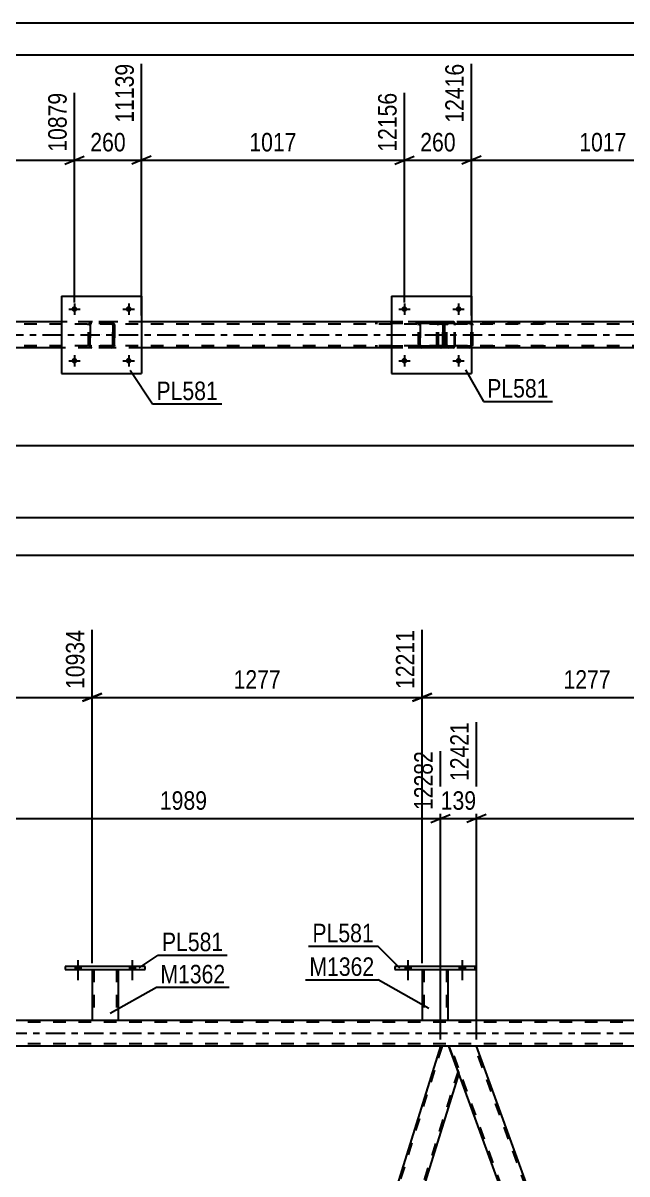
# Model space of a CAD drawing. Header units: millimetres. Extents: x 0 to 841, y 0 to 594.
# Drawn here: x 476.6 to 570.1, y 415.7 to 594 of the extents above; entities that cross this region are included whole.
import ezdxf

# ---------------------------------------------------------------- set-up
doc = ezdxf.new("R2010")
doc.units = ezdxf.units.MM
doc.linetypes.add('DXK_LINE_DOT2', pattern=[3.9198, 1.9599, -1.9599])
doc.linetypes.add('DXK_LINE_DOT3', pattern=[5.9187, 2.979, -0.9799, 0.9799, -0.9799])
doc.styles.add('Arial Narrow', font='ARIALN.TTF', dxfattribs={"height": 0.2})

# ---------------------------------------------------------------- blocks, each defined once
blk = doc.blocks.new('Unknown-318887959-1135')
at = {"color": 5, "linetype": 'Continuous'}
for p, q in [((841, 594), (0, 594)), ((836, 589), (5, 589))]:
    blk.add_line(p, q, dxfattribs=at)
blk = doc.blocks.new('Bolt-318887959-5609 - 5512')
at = {"linetype": 'Continuous'}
for points in [[(536.06, 541.69, -1), (535.18, 541.69, -1)], [(544.46, 541.69, -1), (543.58, 541.69, -1)]]:
    blk.add_hatch(color=1, dxfattribs=at).paths.add_polyline_path(points)
at = {"color": 1, "linetype": 'Continuous'}
for p, q in [((535.62, 542.57), (535.62, 540.81)), ((544.02, 542.57), (544.02, 540.81)), ((534.74, 541.69), (536.5, 541.69)), ((543.14, 541.69), (544.9, 541.69))]:
    blk.add_line(p, q, dxfattribs=at)
blk = doc.blocks.new('Part-318887959-5695 - 5512')
at = {"color": 2, "linetype": 'Continuous'}
for p, q in [((482.54, 551.69), (482.54, 539.69)), ((482.54, 551.69), (494.94, 551.69)), ((494.94, 551.69), (494.94, 539.69)), ((482.54, 539.69), (494.94, 539.69))]:
    blk.add_line(p, q, dxfattribs=at)
blk = doc.blocks.new('Bolt-318887959-5608 - 5512')
at = {"linetype": 'Continuous'}
for points in [[(536.06, 549.69, -1), (535.18, 549.69, -1)], [(544.46, 549.69, -1), (543.58, 549.69, -1)]]:
    blk.add_hatch(color=1, dxfattribs=at).paths.add_polyline_path(points)
at = {"color": 1, "linetype": 'Continuous'}
for p, q in [((534.74, 549.69), (536.5, 549.69)), ((535.62, 550.57), (535.62, 548.81)), ((543.14, 549.69), (544.9, 549.69)), ((544.02, 550.57), (544.02, 548.81))]:
    blk.add_line(p, q, dxfattribs=at)
blk = doc.blocks.new('Bolt-318887959-5610 - 5512')
at = {"linetype": 'Continuous'}
for points in [[(484.98, 549.69, -1), (484.1, 549.69, -1)], [(493.38, 549.69, -1), (492.5, 549.69, -1)]]:
    blk.add_hatch(color=1, dxfattribs=at).paths.add_polyline_path(points)
at = {"color": 1, "linetype": 'Continuous'}
for p, q in [((483.66, 549.69), (485.42, 549.69)), ((484.54, 550.57), (484.54, 548.81)), ((492.06, 549.69), (493.82, 549.69)), ((492.94, 550.57), (492.94, 548.81))]:
    blk.add_line(p, q, dxfattribs=at)
blk = doc.blocks.new('Bolt-318887959-5611 - 5512')
at = {"linetype": 'Continuous'}
for points in [[(484.98, 541.69, -1), (484.1, 541.69, -1)], [(493.38, 541.69, -1), (492.5, 541.69, -1)]]:
    blk.add_hatch(color=1, dxfattribs=at).paths.add_polyline_path(points)
at = {"color": 1, "linetype": 'Continuous'}
for p, q in [((484.54, 542.57), (484.54, 540.81)), ((492.94, 542.57), (492.94, 540.81)), ((483.66, 541.69), (485.42, 541.69)), ((492.06, 541.69), (493.82, 541.69))]:
    blk.add_line(p, q, dxfattribs=at)
blk = doc.blocks.new('Part-318887959-5689 - 5512')
at = {"color": 2, "linetype": 'Continuous'}
for p, q in [((533.62, 551.69), (533.62, 539.69)), ((533.62, 551.69), (546.02, 551.69)), ((546.02, 551.69), (546.02, 539.69)), ((533.62, 539.69), (546.02, 539.69))]:
    blk.add_line(p, q, dxfattribs=at)
blk = doc.blocks.new('Part-318887959-5690 - 5512')
at = {"color": 7, "linetype": 'DXK_LINE_DOT2'}
for p, q in [((537.82, 547.21), (537.86, 547.4)), ((537.86, 547.4), (537.82, 547.21)), ((538.08, 547.3), (538.13, 547.38)), ((538.13, 547.38), (538.08, 547.3)), ((538.12, 547.66), (538.3, 547.69)), ((538.3, 547.69), (538.12, 547.66)), ((538.21, 547.43), (538.13, 547.38)), ((538.3, 547.45), (538.21, 547.43)), ((541.34, 547.69), (538.3, 547.69)), ((541.34, 547.45), (538.3, 547.45)), ((541.34, 547.69), (541.52, 547.66)), ((541.52, 547.66), (541.34, 547.69)), ((541.43, 547.43), (541.34, 547.45)), ((541.43, 547.43), (541.51, 547.38)), ((541.51, 547.38), (541.56, 547.3)), ((541.56, 547.3), (541.51, 547.38)), ((541.78, 547.4), (541.82, 547.21)), ((541.82, 547.21), (541.78, 547.4)), ((537.82, 544.17), (537.82, 547.21)), ((537.82, 547.21), (537.82, 547.21)), ((537.82, 544.17), (537.82, 547.21)), ((538.06, 547.21), (538.08, 547.3)), ((538.08, 547.3), (538.06, 547.21)), ((538.06, 544.17), (538.06, 547.21)), ((538.06, 547.21), (538.06, 547.21)), ((538.06, 547.21), (538.06, 544.17)), ((541.56, 547.3), (541.58, 547.21)), ((541.58, 547.21), (541.56, 547.3)), ((541.58, 544.17), (541.58, 547.21)), ((541.58, 547.21), (541.58, 547.21)), ((541.58, 547.21), (541.58, 544.17)), ((541.82, 544.17), (541.82, 547.21)), ((541.82, 547.21), (541.82, 547.21)), ((541.82, 547.21), (541.82, 544.17)), ((537.82, 544.17), (537.82, 544.17)), ((537.86, 543.99), (537.82, 544.17)), ((537.82, 544.17), (537.86, 543.99)), ((538.06, 544.17), (538.06, 544.17)), ((538.08, 544.08), (538.06, 544.17)), ((538.06, 544.17), (538.08, 544.08)), ((538.13, 544), (538.08, 544.08)), ((538.08, 544.08), (538.13, 544)), ((538.21, 543.95), (538.13, 544)), ((538.3, 543.93), (538.21, 543.95)), ((541.34, 543.93), (538.3, 543.93)), ((541.43, 543.95), (541.34, 543.93)), ((541.51, 544), (541.43, 543.95)), ((541.56, 544.08), (541.51, 544)), ((541.51, 544), (541.56, 544.08)), ((541.58, 544.17), (541.56, 544.08)), ((541.56, 544.08), (541.58, 544.17)), ((541.58, 544.17), (541.58, 544.17)), ((541.82, 544.17), (541.78, 543.99)), ((541.78, 543.99), (541.82, 544.17)), ((541.82, 544.17), (541.82, 544.17)), ((538.3, 543.69), (538.12, 543.73)), ((538.12, 543.73), (538.3, 543.69)), ((541.34, 543.69), (538.3, 543.69)), ((541.52, 543.73), (541.34, 543.69)), ((541.34, 543.69), (541.52, 543.73))]:
    blk.add_line(p, q, dxfattribs=at)
at = {"color": 7, "linetype": 'DXK_LINE_DOT3'}
blk.add_line((539.82, 545.69), (539.82, 545.69), dxfattribs=at)
at = {"color": 7, "linetype": 'DXK_LINE_DOT2'}
for centre, start, end in [((538.3, 547.21), 112.5, 157.5), ((538.3, 547.21), 112.5, 157.5), ((541.34, 547.21), 22.5, 67.5), ((541.34, 547.21), 22.5, 67.5), ((538.3, 544.17), 202.5, 247.5), ((538.3, 544.17), 202.5, 247.5), ((541.34, 544.17), 292.5, 337.5), ((541.34, 544.17), 292.5, 337.5)]:
    blk.add_arc(centre, 0.48, start, end, dxfattribs=at)
blk = doc.blocks.new('Part-318887959-5696 - 5512')
at = {"color": 7, "linetype": 'DXK_LINE_DOT2'}
for p, q in [((486.74, 547.21), (486.78, 547.4)), ((486.78, 547.4), (486.74, 547.21)), ((487, 547.3), (487.05, 547.38)), ((487.05, 547.38), (487, 547.3)), ((487.04, 547.66), (487.22, 547.69)), ((487.22, 547.69), (487.04, 547.66)), ((487.13, 547.43), (487.05, 547.38)), ((487.22, 547.45), (487.13, 547.43)), ((490.26, 547.69), (487.22, 547.69)), ((490.26, 547.45), (487.22, 547.45)), ((490.26, 547.69), (490.44, 547.66)), ((490.44, 547.66), (490.26, 547.69)), ((490.35, 547.43), (490.26, 547.45)), ((490.35, 547.43), (490.43, 547.38)), ((490.43, 547.38), (490.48, 547.3)), ((490.48, 547.3), (490.43, 547.38)), ((490.7, 547.4), (490.74, 547.21)), ((490.74, 547.21), (490.7, 547.4)), ((486.74, 544.17), (486.74, 547.21)), ((486.74, 547.21), (486.74, 547.21)), ((486.74, 544.17), (486.74, 547.21)), ((486.98, 547.21), (487, 547.3)), ((487, 547.3), (486.98, 547.21)), ((486.98, 544.17), (486.98, 547.21)), ((486.98, 547.21), (486.98, 547.21)), ((486.98, 547.21), (486.98, 544.17)), ((490.48, 547.3), (490.5, 547.21)), ((490.5, 547.21), (490.48, 547.3)), ((490.5, 544.17), (490.5, 547.21)), ((490.5, 547.21), (490.5, 547.21)), ((490.5, 547.21), (490.5, 544.17)), ((490.74, 544.17), (490.74, 547.21)), ((490.74, 547.21), (490.74, 547.21)), ((490.74, 547.21), (490.74, 544.17)), ((486.74, 544.17), (486.74, 544.17)), ((486.78, 543.99), (486.74, 544.17)), ((486.74, 544.17), (486.78, 543.99)), ((486.98, 544.17), (486.98, 544.17)), ((487, 544.08), (486.98, 544.17)), ((486.98, 544.17), (487, 544.08)), ((487.05, 544), (487, 544.08)), ((487, 544.08), (487.05, 544)), ((487.13, 543.95), (487.05, 544)), ((487.22, 543.93), (487.13, 543.95)), ((490.26, 543.93), (487.22, 543.93)), ((490.35, 543.95), (490.26, 543.93)), ((490.43, 544), (490.35, 543.95)), ((490.48, 544.08), (490.43, 544)), ((490.43, 544), (490.48, 544.08)), ((490.5, 544.17), (490.48, 544.08)), ((490.48, 544.08), (490.5, 544.17)), ((490.5, 544.17), (490.5, 544.17)), ((490.74, 544.17), (490.7, 543.99)), ((490.7, 543.99), (490.74, 544.17)), ((490.74, 544.17), (490.74, 544.17)), ((487.22, 543.69), (487.04, 543.73)), ((487.04, 543.73), (487.22, 543.69)), ((490.26, 543.69), (487.22, 543.69)), ((490.44, 543.73), (490.26, 543.69)), ((490.26, 543.69), (490.44, 543.73))]:
    blk.add_line(p, q, dxfattribs=at)
at = {"color": 7, "linetype": 'DXK_LINE_DOT3'}
blk.add_line((488.74, 545.69), (488.74, 545.69), dxfattribs=at)
at = {"color": 7, "linetype": 'DXK_LINE_DOT2'}
for centre, start, end in [((487.22, 547.21), 112.5, 157.5), ((487.22, 547.21), 112.5, 157.5), ((490.26, 547.21), 22.5, 67.5), ((490.26, 547.21), 22.5, 67.5), ((487.22, 544.17), 202.5, 247.5), ((487.22, 544.17), 202.5, 247.5), ((490.26, 544.17), 292.5, 337.5), ((490.26, 544.17), 292.5, 337.5)]:
    blk.add_arc(centre, 0.48, start, end, dxfattribs=at)
blk = doc.blocks.new('Part-318887959-5721 - 5512')
at = {"color": 7, "linetype": 'DXK_LINE_DOT2'}
for p, q in [((543.24, 547.69), (531.09, 547.69)), ((543.24, 547.45), (531.09, 547.45)), ((540.68, 547.35), (540.65, 547.21)), ((540.69, 547.4), (540.68, 547.35)), ((540.92, 547.3), (540.97, 547.38)), ((541.15, 547.69), (540.96, 547.66)), ((540.97, 547.38), (541.06, 547.43)), ((541.06, 547.43), (541.15, 547.45)), ((541.97, 547.69), (541.97, 547.45)), ((543.35, 547.66), (543.24, 547.69)), ((543.24, 547.45), (543.3, 547.43)), ((543.3, 547.43), (543.34, 547.38)), ((543.34, 547.38), (543.37, 547.3)), ((543.44, 547.55), (543.35, 547.66)), ((543.49, 547.4), (543.44, 547.55)), ((543.51, 547.21), (543.49, 547.4)), ((540.65, 544.17), (540.65, 547.21)), ((540.9, 547.21), (540.92, 547.3)), ((540.9, 544.17), (540.9, 547.21)), ((543.37, 547.3), (543.38, 547.21)), ((543.38, 544.17), (543.38, 547.21)), ((543.51, 544.17), (543.51, 547.21)), ((543.24, 543.93), (531.09, 543.93)), ((540.65, 544.17), (540.67, 544.09)), ((540.67, 544.09), (540.69, 543.99)), ((540.92, 544.08), (540.9, 544.17)), ((540.97, 544), (540.92, 544.08)), ((541.06, 543.95), (540.97, 544)), ((541.15, 543.93), (541.06, 543.95)), ((541.97, 543.69), (541.97, 543.93)), ((543.3, 543.95), (543.24, 543.93)), ((543.34, 544), (543.3, 543.95)), ((543.37, 544.08), (543.34, 544)), ((543.35, 543.73), (543.44, 543.83)), ((543.38, 544.17), (543.37, 544.08)), ((543.44, 543.83), (543.49, 543.99)), ((543.49, 543.99), (543.51, 544.17)), ((543.24, 543.69), (531.09, 543.69)), ((540.96, 543.73), (541.15, 543.69)), ((543.24, 543.69), (543.35, 543.73))]:
    blk.add_line(p, q, dxfattribs=at)
for centre, start, end in [((541.14, 547.2), 111.1941, 156.1506), ((541.14, 544.19), 203.8494, 248.8059)]:
    blk.add_arc(centre, 0.492, start, end, dxfattribs=at)
blk = doc.blocks.new('Part-318887959-5750 - 5512')
at = {"color": 7, "linetype": 'DXK_LINE_DOT2'}
for p, q in [((542, 547.35), (541.97, 547.21)), ((542.01, 547.4), (542, 547.35)), ((542.24, 547.3), (542.3, 547.38)), ((542.48, 547.69), (542.28, 547.66)), ((542.3, 547.38), (542.38, 547.43)), ((542.38, 547.43), (542.48, 547.45)), ((557.47, 547.69), (542.48, 547.69)), ((557.47, 547.45), (542.48, 547.45)), ((545.91, 547.66), (545.71, 547.69)), ((545.71, 547.45), (545.81, 547.43)), ((545.81, 547.43), (545.89, 547.38)), ((545.89, 547.38), (545.95, 547.3)), ((546.21, 547.3), (546.19, 547.4)), ((541.97, 544.17), (541.97, 547.21)), ((542.22, 547.21), (542.24, 547.3)), ((542.22, 544.17), (542.22, 547.21)), ((545.95, 547.3), (545.97, 547.21)), ((545.97, 544.17), (545.97, 547.21)), ((546.22, 547.21), (546.21, 547.3)), ((546.22, 544.17), (546.22, 547.21)), ((541.97, 544.17), (541.99, 544.09)), ((541.99, 544.09), (542.01, 543.99)), ((542.24, 544.08), (542.22, 544.17)), ((542.3, 544), (542.24, 544.08)), ((542.38, 543.95), (542.3, 544)), ((542.48, 543.93), (542.38, 543.95)), ((557.47, 543.93), (542.48, 543.93)), ((545.81, 543.95), (545.71, 543.93)), ((545.89, 544), (545.81, 543.95)), ((545.95, 544.08), (545.89, 544)), ((545.97, 544.17), (545.95, 544.08)), ((546.19, 543.99), (546.21, 544.09)), ((546.21, 544.09), (546.22, 544.17)), ((542.28, 543.73), (542.48, 543.69)), ((557.47, 543.69), (542.48, 543.69)), ((545.71, 543.69), (545.91, 543.73))]:
    blk.add_line(p, q, dxfattribs=at)
for centre, start, end in [((542.46, 547.19), 110.7583, 155.68), ((545.73, 547.19), 24.3199, 69.2417), ((542.46, 544.19), 204.3199, 249.2417)]:
    blk.add_arc(centre, 0.496, start, end, dxfattribs=at)
blk = doc.blocks.new('Part-318887959-5782 - 5512')
at = {"color": 7, "linetype": 'DXK_LINE_DOT2'}
for p, q in [((608.1, 547.37), (106.7, 547.37)), ((597.1, 547.69), (176.06, 547.69)), ((494.94, 547.69), (482.54, 547.69)), ((546.02, 547.69), (533.62, 547.69)), ((608.1, 544.01), (106.7, 544.01)), ((494.94, 543.69), (482.54, 543.69)), ((546.02, 543.69), (533.62, 543.69))]:
    blk.add_line(p, q, dxfattribs=at)
at = {"color": 2, "linetype": 'Continuous'}
for p, q in [((482.54, 547.69), (443.86, 547.69)), ((533.62, 547.69), (494.94, 547.69)), ((584.7, 547.69), (546.02, 547.69)), ((482.54, 543.69), (443.86, 543.69)), ((533.62, 543.69), (494.94, 543.69)), ((584.7, 543.69), (546.02, 543.69))]:
    blk.add_line(p, q, dxfattribs=at)
at = {"color": 7, "linetype": 'DXK_LINE_DOT3'}
blk.add_line((106.7, 545.69), (608.1, 545.69), dxfattribs=at)
blk = doc.blocks.new('Bolt-318887959-3694 - 3653')
at = {"linetype": 'Continuous'}
for points in [[(535.73, 447.37), (536.61, 447.37), (536.61, 447.85), (535.73, 447.85)], [(544.13, 447.37), (545.01, 447.37), (545.01, 447.85), (544.13, 447.85)]]:
    blk.add_hatch(color=1, dxfattribs=at).paths.add_polyline_path(points)
at = {"color": 1, "linetype": 'Continuous'}
for p, q in [((535.73, 447.85), (535.73, 447.37)), ((536.17, 448.85), (536.17, 445.73)), ((536.61, 447.85), (536.61, 447.37)), ((544.13, 447.85), (544.13, 447.37)), ((544.57, 448.85), (544.57, 445.73)), ((545.01, 447.85), (545.01, 447.37))]:
    blk.add_line(p, q, dxfattribs=at)
blk = doc.blocks.new('Bolt-318887959-3695 - 3653')
at = {"linetype": 'Continuous'}
for points in [[(484.65, 447.37), (485.53, 447.37), (485.53, 447.85), (484.65, 447.85)], [(493.05, 447.37), (493.93, 447.37), (493.93, 447.85), (493.05, 447.85)]]:
    blk.add_hatch(color=1, dxfattribs=at).paths.add_polyline_path(points)
at = {"color": 1, "linetype": 'Continuous'}
for p, q in [((484.65, 447.85), (484.65, 447.37)), ((485.09, 448.85), (485.09, 445.73)), ((485.53, 447.85), (485.53, 447.37)), ((493.05, 447.85), (493.05, 447.37)), ((493.49, 448.85), (493.49, 445.73)), ((493.93, 447.85), (493.93, 447.37))]:
    blk.add_line(p, q, dxfattribs=at)
blk = doc.blocks.new('Bolt-318887959-3696 - 3653')
at = {"linetype": 'Continuous'}
for points in [[(484.65, 447.37), (485.53, 447.37), (485.53, 447.85), (484.65, 447.85)], [(493.05, 447.37), (493.93, 447.37), (493.93, 447.85), (493.05, 447.85)]]:
    blk.add_hatch(color=1, dxfattribs=at).paths.add_polyline_path(points)
at = {"color": 1, "linetype": 'Continuous'}
for p, q in [((484.65, 447.85), (484.65, 447.37)), ((485.09, 448.85), (485.09, 445.73)), ((485.53, 447.85), (485.53, 447.37)), ((493.05, 447.85), (493.05, 447.37)), ((493.49, 448.85), (493.49, 445.73)), ((493.93, 447.85), (493.93, 447.37))]:
    blk.add_line(p, q, dxfattribs=at)
blk = doc.blocks.new('Part-318887959-4108 - 3653')
at = {"color": 2, "linetype": 'Continuous'}
for p, q in [((546.78, 435.53), (542.52, 435.53)), ((589.63, 317.78), (546.78, 435.53)), ((586.64, 314.31), (544.07, 431.28))]:
    blk.add_line(p, q, dxfattribs=at)
at = {"color": 7, "linetype": 'DXK_LINE_DOT2'}
for p, q in [((542.52, 435.53), (544.07, 431.28)), ((586.9, 314.31), (542.78, 435.53)), ((590.64, 314.31), (546.52, 435.53)), ((590.9, 314.31), (589.63, 317.78)), ((586.64, 314.31), (590.9, 314.31))]:
    blk.add_line(p, q, dxfattribs=at)
blk = doc.blocks.new('Part-318887959-3814 - 3653')
at = {"color": 2, "linetype": 'Continuous'}
for p, q in [((534.17, 447.85), (534.17, 447.37)), ((546.57, 447.85), (534.17, 447.85)), ((546.57, 447.37), (546.57, 447.85)), ((534.17, 447.37), (546.57, 447.37))]:
    blk.add_line(p, q, dxfattribs=at)
blk = doc.blocks.new('Part-318887959-3774 - 3653')
at = {"color": 2, "linetype": 'Continuous'}
for p, q in [((461.64, 435.53), (457.39, 435.53)), ((504.01, 319.13), (461.64, 435.53)), ((499.75, 319.13), (458.93, 431.28))]:
    blk.add_line(p, q, dxfattribs=at)
at = {"color": 7, "linetype": 'DXK_LINE_DOT2'}
for p, q in [((457.39, 435.53), (458.93, 431.28)), ((501.76, 314.31), (457.64, 435.53)), ((505.51, 314.31), (461.39, 435.53)), ((501.51, 314.31), (499.75, 319.13)), ((505.76, 314.31), (504.01, 319.13)), ((505.76, 314.31), (501.51, 314.31))]:
    blk.add_line(p, q, dxfattribs=at)
blk = doc.blocks.new('Part-318887959-3819 - 3653')
at = {"color": 7, "linetype": 'DXK_LINE_DOT2'}
for p, q in [((538.37, 447.38), (542.37, 447.38)), ((538.37, 447.37), (538.37, 447.38)), ((538.37, 447.38), (538.37, 447.37)), ((538.61, 447.38), (538.61, 439.53)), ((542.13, 447.38), (542.13, 439.53)), ((542.37, 447.38), (542.37, 447.37)), ((542.37, 447.37), (542.37, 447.38)), ((542.08, 439.53), (542.11, 439.53)), ((542.08, 439.53), (542.11, 439.53)), ((542.11, 439.53), (542.13, 439.53)), ((542.11, 439.53), (542.13, 439.53))]:
    blk.add_line(p, q, dxfattribs=at)
at = {"color": 2, "linetype": 'Continuous'}
for p, q in [((538.37, 447.37), (538.37, 439.53)), ((542.37, 447.37), (542.37, 439.53)), ((538.37, 439.53), (542.37, 439.53))]:
    blk.add_line(p, q, dxfattribs=at)
blk = doc.blocks.new('Bolt-318887959-3855 - 3653')
at = {"linetype": 'Continuous'}
for points in [[(535.73, 447.37), (536.61, 447.37), (536.61, 447.85), (535.73, 447.85)], [(544.13, 447.37), (545.01, 447.37), (545.01, 447.85), (544.13, 447.85)]]:
    blk.add_hatch(color=1, dxfattribs=at).paths.add_polyline_path(points)
at = {"color": 1, "linetype": 'Continuous'}
for p, q in [((535.73, 447.85), (535.73, 447.37)), ((536.17, 448.85), (536.17, 445.73)), ((536.61, 447.85), (536.61, 447.37)), ((544.13, 447.85), (544.13, 447.37)), ((544.57, 448.85), (544.57, 445.73)), ((545.01, 447.85), (545.01, 447.37))]:
    blk.add_line(p, q, dxfattribs=at)
blk = doc.blocks.new('Part-318887959-3968 - 3653')
at = {"color": 2, "linetype": 'Continuous'}
for p, q in [((483.09, 447.85), (483.09, 447.37)), ((495.49, 447.85), (483.09, 447.85)), ((495.49, 447.37), (495.49, 447.85)), ((483.09, 447.37), (495.49, 447.37))]:
    blk.add_line(p, q, dxfattribs=at)
blk = doc.blocks.new('Part-318887959-3973 - 3653')
at = {"color": 7, "linetype": 'DXK_LINE_DOT2'}
for p, q in [((487.29, 447.38), (491.29, 447.38)), ((487.29, 447.37), (487.29, 447.38)), ((487.29, 447.38), (487.29, 447.37)), ((487.53, 447.38), (487.53, 439.53)), ((491.05, 447.38), (491.05, 439.53)), ((491.29, 447.38), (491.29, 447.37)), ((491.29, 447.37), (491.29, 447.38)), ((491, 439.53), (491.03, 439.53)), ((491, 439.53), (491.03, 439.53)), ((491.03, 439.53), (491.05, 439.53)), ((491.03, 439.53), (491.05, 439.53))]:
    blk.add_line(p, q, dxfattribs=at)
at = {"color": 2, "linetype": 'Continuous'}
for p, q in [((487.29, 447.37), (487.29, 439.53)), ((491.29, 447.37), (491.29, 439.53)), ((487.29, 439.53), (491.29, 439.53))]:
    blk.add_line(p, q, dxfattribs=at)
blk = doc.blocks.new('Part-318887959-4097 - 3653')
at = {"color": 2, "linetype": 'Continuous'}
for p, q in [((107.25, 439.53), (608.66, 439.53)), ((541.2, 435.53), (461.64, 435.53)), ((608.66, 435.53), (546.78, 435.53))]:
    blk.add_line(p, q, dxfattribs=at)
at = {"color": 7, "linetype": 'DXK_LINE_DOT2'}
for p, q in [((608.66, 439.21), (107.25, 439.21)), ((608.66, 435.85), (107.25, 435.85)), ((546.78, 435.53), (541.2, 435.53))]:
    blk.add_line(p, q, dxfattribs=at)
at = {"color": 7, "linetype": 'DXK_LINE_DOT3'}
blk.add_line((107.25, 437.53), (608.66, 437.53), dxfattribs=at)
blk = doc.blocks.new('Part-318887959-4103 - 3653')
at = {"color": 7, "linetype": 'DXK_LINE_DOT2'}
for p, q in [((541.45, 435.53), (504.64, 317.41)), ((543.93, 431.66), (507.36, 314.31)), ((504.5, 317.78), (504.92, 319.13)), ((505.76, 314.31), (504.5, 317.78)), ((509.11, 319.13), (507.61, 314.31)), ((507.61, 314.31), (505.76, 314.31))]:
    blk.add_line(p, q, dxfattribs=at)
at = {"color": 2, "linetype": 'Continuous'}
for p, q in [((541.2, 435.53), (504.92, 319.13)), ((542.52, 435.53), (541.2, 435.53)), ((544.07, 431.28), (542.52, 435.53)), ((544.07, 431.28), (509.11, 319.13))]:
    blk.add_line(p, q, dxfattribs=at)
blk = doc.blocks.new('StraightDimension-318887959-17052 - 5512')
at = {"color": 7, "linetype": 'Continuous'}
for p, q in [((546.02, 548.69), (546.02, 587.7)), ((535.62, 550.69), (535.62, 583.2)), ((534.12, 572.16), (537.12, 573.36)), ((535.62, 572.76), (546.02, 572.76)), ((547.52, 573.36), (544.52, 572.16))]:
    blk.add_line(p, q, dxfattribs=at)
at = {"color": 0}
blk.add_wipeout([(544.16, 573.51), (544.16, 577.71), (537.48, 577.71), (537.48, 573.51)], dxfattribs=at)
at = {"color": 3, "style": 'Arial Narrow'}
blk.add_text('260', height=2.863, dxfattribs=at).set_placement((538.08, 574.11))
at = {"color": 0, "linetype": 'Continuous'}
blk.add_wipeout([(545.42, 588.3), (541.22, 588.3), (541.22, 577.96), (545.42, 577.96)], dxfattribs=at)
at = {"color": 3, "linetype": 'Continuous', "style": 'Arial Narrow'}
blk.add_text('12416', height=2.863, rotation=90.0002, dxfattribs=at).set_placement((544.82, 578.56))
blk = doc.blocks.new('StraightDimension-318887959-6446 - 5512')
at = {"color": 7, "linetype": 'Continuous'}
blk.add_line((64.78, 517.39), (771.24, 517.39), dxfattribs=at)
blk = doc.blocks.new('StraightDimension-318887959-6467 - 5512')
at = {"color": 7, "linetype": 'Continuous'}
blk.add_line((64.14, 511.57), (771.88, 511.57), dxfattribs=at)
blk = doc.blocks.new('StraightDimension-318887959-6505 - 5512')
at = {"color": 7, "linetype": 'Continuous'}
blk.add_line((64.78, 528.57), (715.71, 528.57), dxfattribs=at)
blk = doc.blocks.new('StraightDimension-318887959-17051 - 5512')
at = {"color": 7, "linetype": 'Continuous'}
for p, q in [((546.02, 548.69), (546.02, 587.7)), ((586.7, 550.69), (586.7, 583.2)), ((547.52, 573.36), (544.52, 572.16)), ((546.02, 572.76), (586.7, 572.76)), ((585.2, 572.16), (588.2, 573.36))]:
    blk.add_line(p, q, dxfattribs=at)
at = {"color": 0, "linetype": 'Continuous'}
blk.add_wipeout([(586.1, 583.8), (581.9, 583.8), (581.9, 573.46), (586.1, 573.46)], dxfattribs=at)
at = {"color": 0}
blk.add_wipeout([(570.62, 573.51), (570.62, 577.71), (562.1, 577.71), (562.1, 573.51)], dxfattribs=at)
at = {"color": 3, "linetype": 'Continuous', "style": 'Arial Narrow'}
blk.add_text('13433', height=2.863, rotation=90.0002, dxfattribs=at).set_placement((585.5, 574.06))
at = {"color": 3, "style": 'Arial Narrow'}
blk.add_text('1017', height=2.863, dxfattribs=at).set_placement((562.7, 574.11))
blk = doc.blocks.new('StraightDimension-318887959-17053 - 5512')
at = {"color": 7, "linetype": 'Continuous'}
for p, q in [((494.94, 548.69), (494.94, 587.7)), ((535.62, 550.69), (535.62, 583.2)), ((496.44, 573.36), (493.44, 572.16)), ((494.94, 572.76), (535.62, 572.76)), ((534.12, 572.16), (537.12, 573.36))]:
    blk.add_line(p, q, dxfattribs=at)
at = {"color": 0, "linetype": 'Continuous'}
blk.add_wipeout([(535.02, 583.8), (530.82, 583.8), (530.82, 573.46), (535.02, 573.46)], dxfattribs=at)
at = {"color": 0}
blk.add_wipeout([(519.54, 573.51), (519.54, 577.71), (511.02, 577.71), (511.02, 573.51)], dxfattribs=at)
at = {"color": 3, "linetype": 'Continuous', "style": 'Arial Narrow'}
blk.add_text('12156', height=2.863, rotation=90.0002, dxfattribs=at).set_placement((534.42, 574.06))
at = {"color": 3, "style": 'Arial Narrow'}
blk.add_text('1017', height=2.863, dxfattribs=at).set_placement((511.62, 574.11))
blk = doc.blocks.new('StraightDimension-318887959-17054 - 5512')
at = {"color": 7, "linetype": 'Continuous'}
for p, q in [((494.94, 548.69), (494.94, 587.7)), ((484.54, 550.69), (484.54, 583.2)), ((483.04, 572.16), (486.04, 573.36)), ((484.54, 572.76), (494.94, 572.76)), ((496.44, 573.36), (493.44, 572.16))]:
    blk.add_line(p, q, dxfattribs=at)
at = {"color": 0}
blk.add_wipeout([(493.08, 573.51), (493.08, 577.71), (486.4, 577.71), (486.4, 573.51)], dxfattribs=at)
at = {"color": 3, "style": 'Arial Narrow'}
blk.add_text('260', height=2.863, dxfattribs=at).set_placement((487, 574.11))
at = {"color": 0, "linetype": 'Continuous'}
blk.add_wipeout([(494.34, 588.3), (490.14, 588.3), (490.14, 577.96), (494.34, 577.96)], dxfattribs=at)
at = {"color": 3, "linetype": 'Continuous', "style": 'Arial Narrow'}
blk.add_text('11139', height=2.863, rotation=90.0002, dxfattribs=at).set_placement((493.74, 578.56))
blk = doc.blocks.new('StraightDimension-318887959-17055 - 5512')
at = {"color": 7, "linetype": 'Continuous'}
for p, q in [((443.86, 548.69), (443.86, 585.88)), ((484.54, 550.69), (484.54, 583.2)), ((445.36, 573.36), (442.36, 572.16)), ((443.86, 572.76), (484.54, 572.76)), ((483.04, 572.16), (486.04, 573.36))]:
    blk.add_line(p, q, dxfattribs=at)
at = {"color": 0, "linetype": 'Continuous'}
blk.add_wipeout([(483.94, 583.8), (479.74, 583.8), (479.74, 573.46), (483.94, 573.46)], dxfattribs=at)
at = {"color": 0}
blk.add_wipeout([(468.46, 573.51), (468.46, 577.71), (459.94, 577.71), (459.94, 573.51)], dxfattribs=at)
at = {"color": 3, "linetype": 'Continuous', "style": 'Arial Narrow'}
blk.add_text('10879', height=2.863, rotation=90.0002, dxfattribs=at).set_placement((483.34, 574.06))
at = {"color": 3, "style": 'Arial Narrow'}
blk.add_text('1017', height=2.863, dxfattribs=at).set_placement((460.54, 574.11))
blk = doc.blocks.new('StraightDimension-318887959-4866 - 3653')
at = {"color": 7, "linetype": 'Continuous'}
for p, q in [((461.64, 436.53), (461.64, 485.72)), ((541.2, 436.53), (541.2, 481.22)), ((463.14, 471.38), (460.14, 470.18)), ((461.64, 470.78), (541.2, 470.78)), ((539.7, 470.18), (542.7, 471.38))]:
    blk.add_line(p, q, dxfattribs=at)
at = {"color": 0, "linetype": 'Continuous'}
blk.add_wipeout([(540.6, 481.82), (536.4, 481.82), (536.4, 471.48), (540.6, 471.48)], dxfattribs=at)
at = {"color": 0}
blk.add_wipeout([(505.68, 471.53), (505.68, 475.73), (497.17, 475.73), (497.17, 471.53)], dxfattribs=at)
at = {"color": 3, "linetype": 'Continuous', "style": 'Arial Narrow'}
blk.add_text('12282', height=2.863, rotation=90.0002, dxfattribs=at).set_placement((540, 472.08))
at = {"color": 3, "style": 'Arial Narrow'}
blk.add_text('1989', height=2.863, dxfattribs=at).set_placement((497.77, 472.13))
blk = doc.blocks.new('StraightDimension-318887959-5180 - 3653')
at = {"color": 7, "linetype": 'Continuous'}
for p, q in [((538.37, 448.38), (538.37, 499.98)), ((589.45, 448.38), (589.45, 499.98)), ((539.87, 490.14), (536.87, 488.94)), ((538.37, 489.54), (589.45, 489.54)), ((587.95, 488.94), (590.95, 490.14))]:
    blk.add_line(p, q, dxfattribs=at)
at = {"color": 0, "linetype": 'Continuous'}
blk.add_wipeout([(588.85, 500.58), (584.65, 500.58), (584.65, 490.24), (588.85, 490.24)], dxfattribs=at)
at = {"color": 0}
blk.add_wipeout([(568.17, 490.29), (568.17, 494.49), (559.66, 494.49), (559.66, 490.29)], dxfattribs=at)
at = {"color": 3, "linetype": 'Continuous', "style": 'Arial Narrow'}
blk.add_text('13488', height=2.863, rotation=90.0002, dxfattribs=at).set_placement((588.25, 490.84))
at = {"color": 3, "style": 'Arial Narrow'}
blk.add_text('1277', height=2.863, dxfattribs=at).set_placement((560.26, 490.89))
blk = doc.blocks.new('StraightDimension-318887959-4904 - 3653')
at = {"color": 7, "linetype": 'Continuous'}
for p, q in [((546.78, 436.53), (546.78, 485.72)), ((608.66, 440.53), (608.66, 481.22)), ((548.28, 471.38), (545.28, 470.18)), ((546.78, 470.78), (608.66, 470.78)), ((607.16, 470.18), (610.16, 471.38))]:
    blk.add_line(p, q, dxfattribs=at)
at = {"color": 0, "linetype": 'Continuous'}
blk.add_wipeout([(608.06, 481.82), (603.86, 481.82), (603.86, 471.48), (608.06, 471.48)], dxfattribs=at)
at = {"color": 0}
blk.add_wipeout([(581.97, 471.53), (581.97, 475.73), (573.46, 475.73), (573.46, 471.53)], dxfattribs=at)
at = {"color": 3, "linetype": 'Continuous', "style": 'Arial Narrow'}
blk.add_text('13968', height=2.863, rotation=90.0002, dxfattribs=at).set_placement((607.46, 472.08))
at = {"color": 3, "style": 'Arial Narrow'}
blk.add_text('1547', height=2.863, dxfattribs=at).set_placement((574.06, 472.13))
blk = doc.blocks.new('StraightDimension-318887959-4885 - 3653')
at = {"color": 7, "linetype": 'Continuous'}
for p, q in [((546.78, 436.53), (546.78, 485.72)), ((541.2, 436.53), (541.2, 481.22)), ((539.7, 470.18), (542.7, 471.38)), ((541.2, 470.78), (546.78, 470.78)), ((548.28, 471.38), (545.28, 470.18))]:
    blk.add_line(p, q, dxfattribs=at)
at = {"color": 0}
blk.add_wipeout([(547.33, 471.53), (547.33, 475.73), (540.65, 475.73), (540.65, 471.53)], dxfattribs=at)
at = {"color": 3, "style": 'Arial Narrow'}
blk.add_text('139', height=2.863, dxfattribs=at).set_placement((541.25, 472.13))
at = {"color": 0, "linetype": 'Continuous'}
blk.add_wipeout([(546.18, 486.32), (541.98, 486.32), (541.98, 475.98), (546.18, 475.98)], dxfattribs=at)
at = {"color": 3, "linetype": 'Continuous', "style": 'Arial Narrow'}
blk.add_text('12421', height=2.863, rotation=90.0002, dxfattribs=at).set_placement((545.58, 476.58))
blk = doc.blocks.new('StraightDimension-318887959-5160 - 3653')
at = {"color": 7, "linetype": 'Continuous'}
for p, q in [((487.29, 448.38), (487.29, 499.98)), ((436.21, 448.38), (436.21, 498.15)), ((437.71, 490.14), (434.71, 488.94)), ((436.21, 489.54), (487.29, 489.54)), ((485.79, 488.94), (488.79, 490.14))]:
    blk.add_line(p, q, dxfattribs=at)
at = {"color": 0, "linetype": 'Continuous'}
blk.add_wipeout([(486.69, 500.58), (482.49, 500.58), (482.49, 490.24), (486.69, 490.24)], dxfattribs=at)
at = {"color": 0}
blk.add_wipeout([(466.01, 490.29), (466.01, 494.49), (457.5, 494.49), (457.5, 490.29)], dxfattribs=at)
at = {"color": 3, "linetype": 'Continuous', "style": 'Arial Narrow'}
blk.add_text('10934', height=2.863, rotation=90.0002, dxfattribs=at).set_placement((486.09, 490.84))
at = {"color": 3, "style": 'Arial Narrow'}
blk.add_text('1277', height=2.863, dxfattribs=at).set_placement((458.1, 490.89))
blk = doc.blocks.new('StraightDimension-318887959-5170 - 3653')
at = {"color": 7, "linetype": 'Continuous'}
for p, q in [((487.29, 448.38), (487.29, 499.98)), ((538.37, 448.38), (538.37, 499.98)), ((488.79, 490.14), (485.79, 488.94)), ((487.29, 489.54), (538.37, 489.54)), ((536.87, 488.94), (539.87, 490.14))]:
    blk.add_line(p, q, dxfattribs=at)
at = {"color": 0, "linetype": 'Continuous'}
blk.add_wipeout([(537.77, 500.58), (533.57, 500.58), (533.57, 490.24), (537.77, 490.24)], dxfattribs=at)
at = {"color": 0}
blk.add_wipeout([(517.09, 490.29), (517.09, 494.49), (508.58, 494.49), (508.58, 490.29)], dxfattribs=at)
at = {"color": 3, "linetype": 'Continuous', "style": 'Arial Narrow'}
blk.add_text('12211', height=2.863, rotation=90.0002, dxfattribs=at).set_placement((537.17, 490.84))
at = {"color": 3, "style": 'Arial Narrow'}
blk.add_text('1277', height=2.863, dxfattribs=at).set_placement((509.18, 490.89))
blk = doc.blocks.new('Mark-318887959-5685 - 5512')
at = {"color": 0}
blk.add_wipeout([(557.96, 535.98), (557.96, 538.98), (548.45, 538.98), (548.45, 535.98)], dxfattribs=at)
blk.add_wipeout([(557.96, 535.98), (557.96, 538.98), (548.45, 538.98), (548.45, 535.98)], dxfattribs=at)
at = {"color": 30, "linetype": 'Continuous'}
for p, q in [((545.08, 540.3), (547.85, 535.38)), ((547.85, 535.38), (558.56, 535.38))]:
    blk.add_line(p, q, dxfattribs=at)
at = {"color": 3, "style": 'Arial Narrow'}
blk.add_text('PL581', height=2.863, dxfattribs=at).set_placement((548.45, 535.98))
blk = doc.blocks.new('Mark-318887959-5691 - 5512')
at = {"color": 0}
blk.add_wipeout([(506.75, 535.59), (506.75, 538.59), (497.25, 538.59), (497.25, 535.59)], dxfattribs=at)
blk.add_wipeout([(506.75, 535.59), (506.75, 538.59), (497.25, 538.59), (497.25, 535.59)], dxfattribs=at)
at = {"color": 30, "linetype": 'Continuous'}
for p, q in [((493.17, 540.21), (496.65, 534.99)), ((496.65, 534.99), (507.35, 534.99))]:
    blk.add_line(p, q, dxfattribs=at)
at = {"color": 3, "style": 'Arial Narrow'}
blk.add_text('PL581', height=2.863, dxfattribs=at).set_placement((497.25, 535.59))
blk = doc.blocks.new('Mark-318887959-3964 - 3653')
at = {"color": 0}
blk.add_wipeout([(507.6, 450.23), (507.6, 453.23), (498.09, 453.23), (498.09, 450.23)], dxfattribs=at)
blk.add_wipeout([(507.6, 450.23), (507.6, 453.23), (498.09, 453.23), (498.09, 450.23)], dxfattribs=at)
at = {"color": 30, "linetype": 'Continuous'}
for p, q in [((494.59, 447.67), (497.49, 449.63)), ((497.49, 449.63), (508.2, 449.63))]:
    blk.add_line(p, q, dxfattribs=at)
at = {"color": 3, "style": 'Arial Narrow'}
blk.add_text('PL581', height=2.863, dxfattribs=at).set_placement((498.09, 450.23))
blk = doc.blocks.new('Mark-318887959-3810 - 3653')
at = {"color": 0}
blk.add_wipeout([(530.9, 451.61), (530.9, 454.61), (521.39, 454.61), (521.39, 451.61)], dxfattribs=at)
blk.add_wipeout([(530.9, 451.61), (530.9, 454.61), (521.39, 454.61), (521.39, 451.61)], dxfattribs=at)
at = {"color": 30, "linetype": 'Continuous'}
for p in [(520.79, 451.01), (534.93, 447.62)]:
    blk.add_line(p, (531.5, 451.01), dxfattribs=at)
at = {"color": 3, "style": 'Arial Narrow'}
blk.add_text('PL581', height=2.863, dxfattribs=at).set_placement((521.39, 451.61))
blk = doc.blocks.new('Mark-318887959-3815 - 3653')
at = {"color": 0}
blk.add_wipeout([(530.97, 446.4), (530.97, 449.4), (520.92, 449.4), (520.92, 446.4)], dxfattribs=at)
blk.add_wipeout([(530.97, 446.4), (530.97, 449.4), (520.92, 449.4), (520.92, 446.4)], dxfattribs=at)
at = {"color": 30, "linetype": 'Continuous'}
for p in [(520.32, 445.8), (539.39, 441.33)]:
    blk.add_line(p, (531.57, 445.8), dxfattribs=at)
at = {"color": 3, "style": 'Arial Narrow'}
blk.add_text('M1362', height=2.863, dxfattribs=at).set_placement((520.92, 446.4))
blk = doc.blocks.new('Mark-318887959-3969 - 3653')
at = {"color": 0}
blk.add_wipeout([(507.9, 445.24), (507.9, 448.24), (497.85, 448.24), (497.85, 445.24)], dxfattribs=at)
blk.add_wipeout([(507.9, 445.24), (507.9, 448.24), (497.85, 448.24), (497.85, 445.24)], dxfattribs=at)
at = {"color": 30, "linetype": 'Continuous'}
for p, q in [((490.07, 440.64), (497.25, 444.64)), ((497.25, 444.64), (508.5, 444.64))]:
    blk.add_line(p, q, dxfattribs=at)
at = {"color": 3, "style": 'Arial Narrow'}
blk.add_text('M1362', height=2.863, dxfattribs=at).set_placement((497.85, 445.24))

msp = doc.modelspace()

# ---------------------------------------------------------------- block references
for name in ['Unknown-318887959-1135', 'Part-318887959-5695 - 5512', 'Part-318887959-5689 - 5512', 'Part-318887959-5782 - 5512', 'Bolt-318887959-5610 - 5512', 'Bolt-318887959-5608 - 5512', 'Part-318887959-5696 - 5512', 'Part-318887959-5721 - 5512', 'Part-318887959-5690 - 5512', 'Part-318887959-5750 - 5512', 'Bolt-318887959-5611 - 5512', 'Bolt-318887959-5609 - 5512', 'Part-318887959-3968 - 3653', 'Bolt-318887959-3695 - 3653', 'Bolt-318887959-3696 - 3653', 'Part-318887959-3814 - 3653', 'Bolt-318887959-3694 - 3653', 'Bolt-318887959-3855 - 3653', 'Part-318887959-3973 - 3653', 'Part-318887959-3819 - 3653', 'Part-318887959-4097 - 3653', 'Part-318887959-3774 - 3653', 'Part-318887959-4103 - 3653', 'Part-318887959-4108 - 3653']:
    msp.add_blockref(name, (0, 0))

# ---------------------------------------------------------------- next in the draw order: block references
for name in ['StraightDimension-318887959-17052 - 5512', 'StraightDimension-318887959-6446 - 5512', 'StraightDimension-318887959-4866 - 3653']:
    msp.add_blockref(name, (0, 0))

# ---------------------------------------------------------------- next in the draw order: block references
for name in ['StraightDimension-318887959-17053 - 5512', 'StraightDimension-318887959-17051 - 5512', 'StraightDimension-318887959-6467 - 5512', 'StraightDimension-318887959-5160 - 3653', 'StraightDimension-318887959-5180 - 3653']:
    msp.add_blockref(name, (0, 0))

# ---------------------------------------------------------------- next in the draw order: block references
for name in ['StraightDimension-318887959-17054 - 5512', 'StraightDimension-318887959-6505 - 5512', 'StraightDimension-318887959-4904 - 3653']:
    msp.add_blockref(name, (0, 0))

# ---------------------------------------------------------------- next in the draw order: block references
for name in ['StraightDimension-318887959-17055 - 5512', 'Mark-318887959-5691 - 5512', 'Mark-318887959-5685 - 5512', 'StraightDimension-318887959-4885 - 3653']:
    msp.add_blockref(name, (0, 0))

# ---------------------------------------------------------------- next in the draw order: block references
msp.add_blockref('StraightDimension-318887959-5170 - 3653', (0, 0))

# ---------------------------------------------------------------- next in the draw order: block references
for name in ['Mark-318887959-3964 - 3653', 'Mark-318887959-3810 - 3653']:
    msp.add_blockref(name, (0, 0))

# ---------------------------------------------------------------- next in the draw order: block references
for name in ['Mark-318887959-3815 - 3653', 'Mark-318887959-3969 - 3653']:
    msp.add_blockref(name, (0, 0))

doc.saveas('drawing.dxf')
